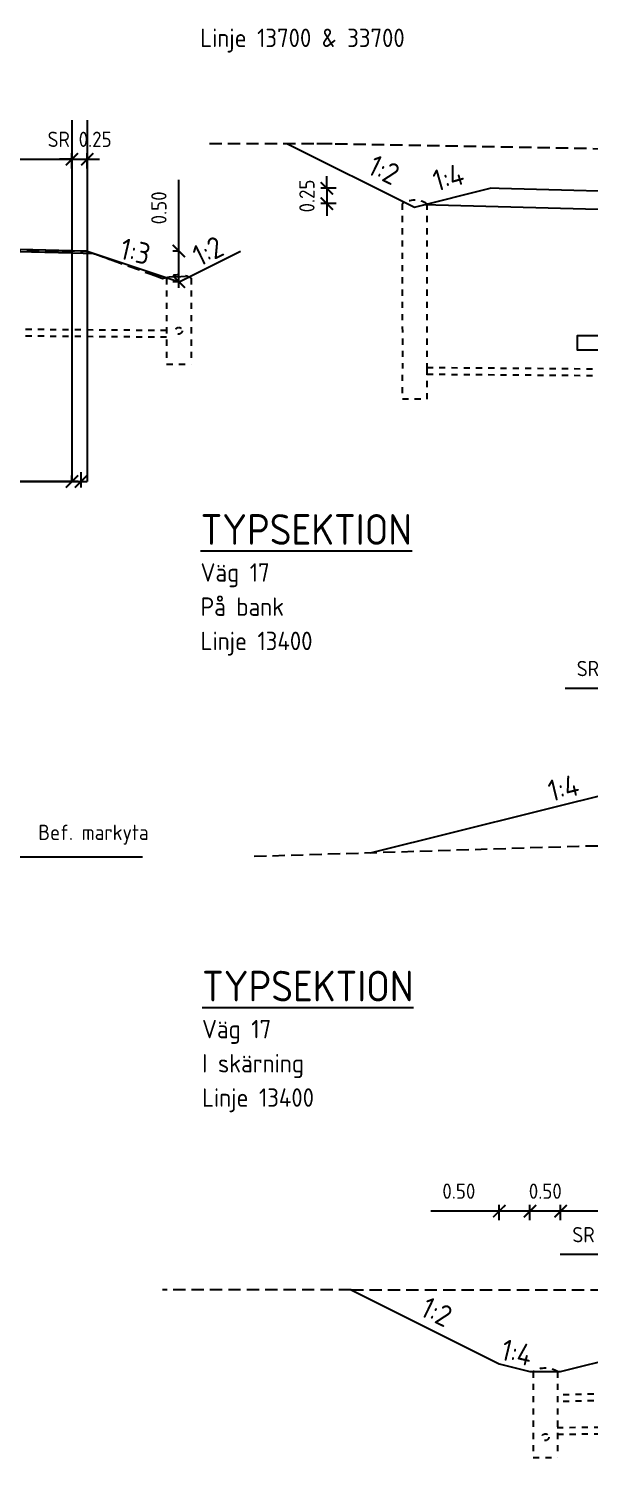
# Model space of a CAD drawing. Header units: metres. Extents: x 166439 to 168621, y 6226863 to 6228959.
# Drawn here: x 166595.54 to 166604.68, y 6226964.7 to 6226988.01 of the extents above; entities that cross this region are included whole.
import ezdxf

# ---------------------------------------------------------------- set-up
doc = ezdxf.new("R2010")
doc.units = ezdxf.units.M
doc.header["$LTSCALE"] = 0.1
doc.header["$MEASUREMENT"] = 0
doc.linetypes.add('AA_DASHED_1', pattern=[2, 1, -1])
doc.linetypes.add('DASHED_2', pattern=[3, 2, -1])
doc.layers.get('0').update_dxf_attribs({"linetype": 'CONTINUOUS'})
doc.layers.get('DEFPOINTS').update_dxf_attribs({"color": 5, "linetype": 'CONTINUOUS'})
for name, color, linetype in [('04_mått', 4, 'CONTINUOUS'), ('04_topp', 7, 'CONTINUOUS'), ('04_öb', 4, 'CONTINUOUS'), ('04_överyta', 3, 'CONTINUOUS'), ('3', 3, 'CONTINUOUS'), ('Brunn_', 4, 'AA_DASHED_1'), ('M-372A', 8, 'DASHED_2'), ('SEK', 1, 'CONTINUOUS')]:
    doc.layers.add(name, color=color, linetype=linetype)
doc.styles.add('ISO', font='iso.shx')
doc.dimstyles.new('BH90$0', dxfattribs={"dimscale": 0.05, "dimtxt": 2.5, "dimasz": 2, "dimexe": 1, "dimexo": 5, "dimgap": 2, "dimtad": 1, "dimzin": 0, "dimdsep": 46, "dimtxsty": 'ISO', "dimblk1": 'ARCHTICK', "dimblk2": 'ARCHTICK', "dimsah": 1, "dimcen": 1.5, "dimdle": 1, "dimadec": 0, "dimazin": 0, "dimtfac": 1, "dimtix": 1, "dimtmove": 0, "dimatfit": 3, "dimfxl": 1.5, "dimfxlon": 1, "dimtolj": 1, "dimtzin": 0, "dimarcsym": 0})
doc.dimstyles.new('BH90$7', dxfattribs={"dimscale": 0.05, "dimtxt": 2.5, "dimasz": 3, "dimexe": 2, "dimexo": 20, "dimgap": 1, "dimtad": 1, "dimzin": 0, "dimdsep": 46, "dimtxsty": 'ISO', "dimblk1": 'OPEN90', "dimblk2": 'OPEN90', "dimsah": 1, "dimcen": 4, "dimdle": 2, "dimadec": 0, "dimazin": 0, "dimtfac": 1, "dimtix": 1, "dimtmove": 0, "dimatfit": 3, "dimfxl": 2, "dimtolj": 1, "dimtzin": 0, "dimarcsym": 0})

# ---------------------------------------------------------------- blocks, each defined once
blk = doc.blocks.new('_ARCHTICK')
at = {"color": 0, "linetype": 'ByBlock', "const_width": 0.15}
blk.add_lwpolyline([(-0.5, -0.5), (0.5, 0.5)], dxfattribs=at)
blk = doc.blocks.new('*D112')
at = {"layer": '04_mått', "color": 0, "lineweight": -2}
for p, q in [((166583.393, 6226980.768), (166583.393, 6226980.518)), ((166596.393, 6226980.768), (166596.393, 6226980.518)), ((166583.293, 6226980.618), (166596.493, 6226980.618))]:
    blk.add_line(p, q, dxfattribs=at)
at = {"layer": 'DEFPOINTS', "color": 0}
for p in [(166583.393, 6226984.347), (166596.393, 6226984.376), (166596.393, 6226980.618)]:
    blk.add_point(p, dxfattribs=at)
at = {"layer": '04_mått', "color": 0, "lineweight": -2, "xscale": 0.2, "yscale": 0.2, "zscale": 0.2, "rotation": 180}
blk.add_blockref('_ARCHTICK', (166583.393, 6226980.618), dxfattribs=at)
at = {"layer": '04_mått', "color": 0, "lineweight": -2, "xscale": 0.2, "yscale": 0.2, "zscale": 0.2}
blk.add_blockref('_ARCHTICK', (166596.393, 6226980.618), dxfattribs=at)
at = {"layer": '04_mått', "color": 0, "insert": (166589.846, 6226980.943), "char_height": 0.25, "attachment_point": 5, "style": 'ISO'}
blk.add_mtext('\\A1;BEF E22 13.00', dxfattribs=at)
blk = doc.blocks.new('*D121')
at = {"layer": '04_mått', "color": 0, "lineweight": -2}
for p, q in [((166596.246, 6226985.875), (166596.046, 6226985.875)), ((166596.246, 6226985.725), (166596.246, 6226985.975)), ((166596.246, 6226985.875), (166596.496, 6226985.875)), ((166596.496, 6226985.725), (166596.496, 6226985.975)), ((166596.496, 6226985.875), (166596.696, 6226985.875))]:
    blk.add_line(p, q, dxfattribs=at)
at = {"layer": 'DEFPOINTS', "color": 0}
for p in [(166596.496, 6226985.875), (166596.246, 6226984.331), (166596.496, 6226984.337)]:
    blk.add_point(p, dxfattribs=at)
at = {"layer": '04_mått', "color": 0, "lineweight": -2, "xscale": 0.2, "yscale": 0.2, "zscale": 0.2}
blk.add_blockref('_ARCHTICK', (166596.246, 6226985.875), dxfattribs=at)
at = {"layer": '04_mått', "color": 0, "lineweight": -2, "xscale": 0.2, "yscale": 0.2, "zscale": 0.2, "rotation": 180}
blk.add_blockref('_ARCHTICK', (166596.496, 6226985.875), dxfattribs=at)
at = {"layer": '04_mått', "color": 0, "insert": (166596.371, 6226986.2), "char_height": 0.25, "attachment_point": 5, "style": 'ISO'}
blk.add_mtext('\\A1;SR 0.25', dxfattribs=at)
blk = doc.blocks.new('*D123')
at = {"layer": 'DEFPOINTS', "color": 0, "lineweight": -2}
for p, q in [((166590.746, 6226980.618), (166590.746, 6226980.718)), ((166596.246, 6226980.618), (166596.246, 6226980.718)), ((166596.346, 6226980.618), (166590.646, 6226980.618))]:
    blk.add_line(p, q, dxfattribs=at)
at = {"layer": 'DEFPOINTS', "color": 0}
for p in [(166590.746, 6226980.618), (166590.746, 6226980.618), (166596.246, 6226980.618)]:
    blk.add_point(p, dxfattribs=at)
at = {"layer": 'DEFPOINTS', "color": 0, "lineweight": -2, "xscale": 0.2, "yscale": 0.2, "zscale": 0.2, "rotation": 180}
blk.add_blockref('_ARCHTICK', (166590.746, 6226980.618), dxfattribs=at)
at = {"layer": 'DEFPOINTS', "color": 0, "lineweight": -2, "xscale": 0.2, "yscale": 0.2, "zscale": 0.2}
blk.add_blockref('_ARCHTICK', (166596.246, 6226980.618), dxfattribs=at)
at = {"layer": 'DEFPOINTS', "color": 0, "insert": (166593.496, 6226980.943), "char_height": 0.25, "attachment_point": 5, "style": 'ISO'}
blk.add_mtext('\\A1;5.50', dxfattribs=at)
blk = doc.blocks.new('*D138')
at = {"layer": '04_överyta', "color": 0, "lineweight": -2}
for p, q in [((166590.646, 6226985.875), (166596.346, 6226985.875)), ((166590.746, 6226985.875), (166590.746, 6226985.975)), ((166596.246, 6226985.875), (166596.246, 6226985.975))]:
    blk.add_line(p, q, dxfattribs=at)
at = {"layer": 'DEFPOINTS', "color": 0}
for p in [(166596.246, 6226985.875), (166590.746, 6226985.697), (166596.246, 6226985.703)]:
    blk.add_point(p, dxfattribs=at)
at = {"layer": '04_överyta', "color": 0, "lineweight": -2, "xscale": 0.2, "yscale": 0.2, "zscale": 0.2, "rotation": 180}
blk.add_blockref('_ARCHTICK', (166590.746, 6226985.875), dxfattribs=at)
at = {"layer": '04_överyta', "color": 0, "lineweight": -2, "xscale": 0.2, "yscale": 0.2, "zscale": 0.2}
blk.add_blockref('_ARCHTICK', (166596.246, 6226985.875), dxfattribs=at)
at = {"layer": '04_överyta', "color": 0, "insert": (166593.496, 6226986.2), "char_height": 0.25, "attachment_point": 5, "style": 'ISO'}
blk.add_mtext('\\A1;K 5.50', dxfattribs=at)
blk = doc.blocks.new('*D158')
at = {"layer": '04_mått', "color": 0, "lineweight": -2}
for p, q in [((166604.211, 6226968.567), (166604.211, 6226968.817)), ((166606.211, 6226968.567), (166606.211, 6226968.817)), ((166606.311, 6226968.717), (166604.111, 6226968.717))]:
    blk.add_line(p, q, dxfattribs=at)
at = {"layer": 'DEFPOINTS', "color": 0}
for p in [(166604.211, 6226968.717), (166604.211, 6226966.598), (166606.211, 6226966.598)]:
    blk.add_point(p, dxfattribs=at)
at = {"layer": '04_mått', "color": 0, "lineweight": -2, "xscale": 0.2, "yscale": 0.2, "zscale": 0.2, "rotation": 180}
blk.add_blockref('_ARCHTICK', (166604.211, 6226968.717), dxfattribs=at)
at = {"layer": '04_mått', "color": 0, "lineweight": -2, "xscale": 0.2, "yscale": 0.2, "zscale": 0.2}
blk.add_blockref('_ARCHTICK', (166606.211, 6226968.717), dxfattribs=at)
at = {"layer": '04_mått', "color": 0, "insert": (166605.211, 6226969.042), "char_height": 0.25, "attachment_point": 5, "style": 'ISO'}
blk.add_mtext('\\A1;2.00', dxfattribs=at)
blk = doc.blocks.new('*D161')
at = {"layer": '04_mått', "color": 0, "lineweight": -2}
for p, q in [((166603.711, 6226968.567), (166603.711, 6226968.817)), ((166604.211, 6226968.567), (166604.211, 6226968.817)), ((166604.311, 6226968.717), (166603.611, 6226968.717))]:
    blk.add_line(p, q, dxfattribs=at)
at = {"layer": 'DEFPOINTS', "color": 0}
for p in [(166603.711, 6226968.717), (166603.711, 6226966.099), (166604.211, 6226966.099)]:
    blk.add_point(p, dxfattribs=at)
at = {"layer": '04_mått', "color": 0, "lineweight": -2, "xscale": 0.2, "yscale": 0.2, "zscale": 0.2}
for p, rotation in [((166603.711, 6226968.717), 179.9962444631708), ((166604.211, 6226968.717), 359.9962444631708)]:
    blk.add_blockref('_ARCHTICK', p, dxfattribs=dict(at, rotation=rotation))
at = {"layer": '04_mått', "color": 0, "insert": (166603.961, 6226969.042), "char_height": 0.25, "attachment_point": 5, "rotation": 359.9962, "style": 'ISO'}
blk.add_mtext('\\A1;0.50', dxfattribs=at)
blk = doc.blocks.new('*D162')
at = {"layer": '04_mått', "color": 0, "lineweight": -2}
for p, q in [((166603.211, 6226968.567), (166603.211, 6226968.817)), ((166603.711, 6226968.567), (166603.711, 6226968.817)), ((166603.211, 6226968.717), (166602.093, 6226968.717)), ((166603.811, 6226968.717), (166603.211, 6226968.717))]:
    blk.add_line(p, q, dxfattribs=at)
at = {"layer": 'DEFPOINTS', "color": 0}
for p in [(166603.211, 6226968.717), (166603.211, 6226966.224), (166603.711, 6226966.099)]:
    blk.add_point(p, dxfattribs=at)
at = {"layer": '04_mått', "color": 0, "lineweight": -2, "xscale": 0.2, "yscale": 0.2, "zscale": 0.2}
for p, rotation in [((166603.211, 6226968.717), 179.9962444631708), ((166603.711, 6226968.717), 359.9962444631708)]:
    blk.add_blockref('_ARCHTICK', p, dxfattribs=dict(at, rotation=rotation))
at = {"layer": '04_mått', "color": 0, "insert": (166602.552, 6226969.042), "char_height": 0.25, "attachment_point": 5, "rotation": 359.9962, "style": 'ISO'}
blk.add_mtext('\\A1;0.50', dxfattribs=at)
blk = doc.blocks.new('*D165')
at = {"layer": '04_mått', "color": 0, "lineweight": -2}
for p, q in [((166606.211, 6226968.007), (166604.206, 6226968.007)), ((166606.211, 6226967.857), (166606.211, 6226968.107)), ((166606.461, 6226968.007), (166606.211, 6226968.007)), ((166606.461, 6226967.857), (166606.461, 6226968.107)), ((166606.461, 6226968.007), (166606.661, 6226968.007))]:
    blk.add_line(p, q, dxfattribs=at)
at = {"layer": 'DEFPOINTS', "color": 0}
for p in [(166606.211, 6226968.007), (166606.211, 6226966.522), (166606.461, 6226966.527)]:
    blk.add_point(p, dxfattribs=at)
at = {"layer": '04_mått', "color": 0, "lineweight": -2, "xscale": 0.2, "yscale": 0.2, "zscale": 0.2}
for p, rotation in [((166606.211, 6226968.007), 359.9954233463644), ((166606.461, 6226968.007), 179.9954233463644)]:
    blk.add_blockref('_ARCHTICK', p, dxfattribs=dict(at, rotation=rotation))
at = {"layer": '04_mått', "color": 0, "insert": (166604.924, 6226968.332), "char_height": 0.25, "attachment_point": 5, "rotation": 359.9954, "style": 'ISO'}
blk.add_mtext('\\A1;{\\Fiso.shx;SR 0.25}', dxfattribs=at)
blk = doc.blocks.new('*D167')
at = {"layer": '04_mått', "color": 0, "lineweight": -2}
for p, q in [((166606.211, 6226977.242), (166604.286, 6226977.242)), ((166606.211, 6226977.092), (166606.211, 6226977.342)), ((166606.461, 6226977.242), (166606.211, 6226977.242)), ((166606.461, 6226977.092), (166606.461, 6226977.342)), ((166606.461, 6226977.242), (166606.661, 6226977.242))]:
    blk.add_line(p, q, dxfattribs=at)
at = {"layer": 'DEFPOINTS', "color": 0}
for p in [(166606.211, 6226977.242), (166606.211, 6226975.756), (166606.461, 6226975.761)]:
    blk.add_point(p, dxfattribs=at)
at = {"layer": '04_mått', "color": 0, "lineweight": -2, "xscale": 0.2, "yscale": 0.2, "zscale": 0.2}
for p, rotation in [((166606.211, 6226977.242), 359.9959494843754), ((166606.461, 6226977.242), 179.9959494843754)]:
    blk.add_blockref('_ARCHTICK', p, dxfattribs=dict(at, rotation=rotation))
at = {"layer": '04_mått', "color": 0, "insert": (166604.924, 6226977.567), "char_height": 0.25, "attachment_point": 5, "rotation": 359.9959, "style": 'ISO'}
blk.add_mtext('\\A1;{\\Fiso.shx;SR0.25}', dxfattribs=at)
blk = doc.blocks.new('*D228')
at = {"layer": '04_mått', "color": 0, "lineweight": -2}
for p, q in [((166600.401, 6226985.401), (166600.401, 6226985.601)), ((166600.551, 6226985.401), (166600.301, 6226985.401)), ((166600.401, 6226985.401), (166600.401, 6226985.151)), ((166600.551, 6226985.151), (166600.301, 6226985.151)), ((166600.401, 6226985.151), (166600.401, 6226984.951))]:
    blk.add_line(p, q, dxfattribs=at)
at = {"layer": 'DEFPOINTS', "color": 0}
for p in [(166603.061, 6226985.401), (166600.401, 6226985.151), (166601.951, 6226985.15)]:
    blk.add_point(p, dxfattribs=at)
at = {"layer": '04_mått', "color": 0, "lineweight": -2, "xscale": 0.2, "yscale": 0.2, "zscale": 0.2}
for p, rotation in [((166600.401, 6226985.401), 269.9951086373928), ((166600.401, 6226985.151), 89.9951086373928)]:
    blk.add_blockref('_ARCHTICK', p, dxfattribs=dict(at, rotation=rotation))
at = {"layer": '04_mått', "color": 0, "insert": (166600.076, 6226985.276), "char_height": 0.25, "attachment_point": 5, "rotation": 89.9951, "style": 'ISO'}
blk.add_mtext('\\A1;0.25', dxfattribs=at)
blk = doc.blocks.new('*D237')
at = {"layer": '04_mått', "color": 0, "lineweight": -2}
for p, q in [((166597.988, 6226984.377), (166597.988, 6226985.541)), ((166597.988, 6226984.377), (166597.888, 6226984.377)), ((166597.988, 6226983.777), (166597.988, 6226984.377)), ((166597.988, 6226983.877), (166597.888, 6226983.877))]:
    blk.add_line(p, q, dxfattribs=at)
at = {"layer": 'DEFPOINTS', "color": 0}
for p in [(166597.988, 6226984.377), (166597.995, 6226984.377), (166597.995, 6226983.877)]:
    blk.add_point(p, dxfattribs=at)
at = {"layer": '04_mått', "color": 0, "lineweight": -2, "xscale": 0.2, "yscale": 0.2, "zscale": 0.2}
for p, rotation in [((166597.988, 6226984.377), 90), ((166597.988, 6226983.877), 270)]:
    blk.add_blockref('_ARCHTICK', p, dxfattribs=dict(at, rotation=rotation))
at = {"layer": '04_mått', "color": 0, "insert": (166597.663, 6226985.082), "char_height": 0.25, "attachment_point": 5, "rotation": 90, "style": 'ISO'}
blk.add_mtext('\\A1;0.50', dxfattribs=at)

msp = doc.modelspace()

# ---------------------------------------------------------------- hatches: boundary and pattern name
at = {"layer": '04_topp'}
h = msp.add_hatch(color=256, dxfattribs=at)
h.paths.add_polyline_path([(166596.2445, 6226984.3434), (166596.2455, 6226984.3434), (166596.2455, 6226984.3834), (166593.4955, 6226984.4521), (166593.4955, 6226984.4121)])
h.paths.add_polyline_path([(166593.4955, 6226984.4121), (166593.4955, 6226984.4521), (166590.7455, 6226984.5209), (166590.7455, 6226984.4809)])

# ---------------------------------------------------------------- linework, layer by layer
at = {"layer": '04_öb'}
msp.add_lwpolyline([(166606.042, 6226985.0209), (166601.9765, 6226985.1297)], dxfattribs=at)
at = {"layer": '04_överyta'}
for p, q in [((166596.4955, 6226984.3771), (166596.6115, 6226984.3342)), ((166597.9953, 6226983.8772), (166598.9953, 6226984.3772))]:
    msp.add_line(p, q, dxfattribs=at)
at = {"layer": '04_överyta', "flags": 128}
for points in [[(166599.7596, 6226986.129), (166601.8295, 6226985.0929), (166603.0613, 6226985.4007)], [(166603.2113, 6226985.3967), (166603.0613, 6226985.4008)], [(166606.05, 6226985.3208), (166603.2113, 6226985.3967)]]:
    msp.add_lwpolyline(points, dxfattribs=at)
at = {"layer": '04_överyta'}
for points in [[(166596.6115, 6226984.3342), (166596.2445, 6226984.3434), (166590.7445, 6226984.4809), (166590.3839, 6226984.4899)], [(166596.4955, 6226984.3771), (166596.2455, 6226984.3834), (166590.7455, 6226984.5209), (166590.4955, 6226984.5271)], [(166596.4955, 6226984.3771), (166597.9953, 6226983.8772)]]:
    msp.add_lwpolyline(points, dxfattribs=at)
at = {"layer": '3'}
for p, q in [((166601.111, 6226974.5588), (166606.2111, 6226975.8334)), ((166600.796, 6226967.4314), (166603.2111, 6226966.2237)), ((166604.2111, 6226966.0986), (166606.2111, 6226966.5985)), ((166603.2111, 6226966.2237), (166603.7111, 6226966.0987)), ((166603.7111, 6226966.0987), (166604.2111, 6226966.0986))]:
    msp.add_line(p, q, dxfattribs=at)
at = {"layer": 'Brunn_', "flags": 128}
for points in [[(166601.6295, 6226985.1494), (166601.6315, 6226982.4594)], [(166602.0295, 6226985.1494), (166602.0315, 6226982.4594)], [(166597.7891, 6226983.9336), (166597.7891, 6226982.5336)], [(166598.1891, 6226983.9336), (166598.1891, 6226982.5336)], [(166588.8913, 6226983.1557), (166597.7877, 6226983.0853)], [(166588.8913, 6226983.0467), (166597.7877, 6226982.9769)], [(166597.7891, 6226982.5347), (166598.1891, 6226982.5347)], [(166602.0314, 6226982.4594), (166602.0314, 6226981.9594), (166601.6314, 6226981.9594), (166601.6314, 6226982.37), (166601.6314, 6226982.4594)], [(166602.0314, 6226982.4787), (166616.3924, 6226982.3652)], [(166602.0314, 6226982.3695), (166616.3924, 6226982.2567)], [(166603.7623, 6226966.0987), (166603.7623, 6226964.6987)], [(166604.1623, 6226966.0987), (166604.1623, 6226964.6987)], [(166605.1508, 6226965.7419), (166604.1623, 6226965.7172)], [(166605.1508, 6226965.6319), (166604.1623, 6226965.6072)], [(166604.155, 6226965.1872), (166616.255, 6226965.3082)], [(166604.1561, 6226965.0772), (166616.2561, 6226965.1982)], [(166603.7623, 6226964.6987), (166604.1623, 6226964.6987)]]:
    msp.add_lwpolyline(points, dxfattribs=at)
at = {"layer": 'Brunn_'}
for centre in [(166597.9879, 6226983.0783), (166603.9623, 6226965.0297)]:
    msp.add_circle(centre, 0.055, dxfattribs=at)
for centre in [(166601.8295, 6226984.8239), (166597.9891, 6226983.6081), (166603.9623, 6226965.7731)]:
    msp.add_arc(centre, 0.3821, 58.43504, 121.56496, dxfattribs=at)
at = {"layer": 'DEFPOINTS', "flags": 128}
for points in [[(166596.2455, 6226986.5145), (166596.2455, 6226980.6178)], [(166596.4955, 6226986.5145), (166596.4955, 6226980.6178)]]:
    msp.add_lwpolyline(points, dxfattribs=at)
at = {"layer": 'M-372A'}
msp.add_line((166600.796, 6226967.4314), (166597.7224, 6226967.4314), dxfattribs=at)
at = {"layer": 'M-372A', "flags": 128}
for points in [[(166600.4888, 6226986.1289), (166598.4886, 6226986.1291)], [(166620.5308, 6226986.1253), (166611.347, 6226985.9239), (166600.2388, 6226986.1289)], [(166621.3082, 6226975.1443), (166616.0706, 6226974.9691), (166610.5935, 6226974.8032), (166604.5078, 6226974.6649), (166599.1967, 6226974.499)], [(166600.796, 6226967.4314), (166619.6262, 6226967.4308)]]:
    msp.add_lwpolyline(points, dxfattribs=at)
at = {"layer": 'M-372A'}
msp.add_lwpolyline([(166595.2115, 6226984.4), (166595.9625, 6226984.385), (166596.0105, 6226984.385), (166596.0855, 6226984.383), (166596.4725, 6226984.377), (166596.4955, 6226984.376), (166596.5755, 6226984.347), (166596.7745, 6226984.276), (166596.8245, 6226984.258), (166596.8685, 6226984.242), (166596.8765, 6226984.239), (166597.5185, 6226984.007), (166597.6575, 6226983.955), (166597.7225, 6226983.931), (166597.8335, 6226983.959), (166598.0205, 6226983.965), (166598.0963, 6226983.9677)], dxfattribs=at)
at = {"layer": 'SEK', "flags": 128}
msp.add_lwpolyline([(166606.2113, 6226985.3208), (166606.2111, 6226983.3965), (166606.211, 6226982.7597), (166604.4863, 6226982.7598), (166604.4863, 6226982.9993), (166606.0498, 6226982.9991), (166606.05, 6226985.3208), (166606.2113, 6226985.3208)], dxfattribs=at)

# ---------------------------------------------------------------- texts
at = {"layer": '04_mått', "style": 'ISO'}
for s, rotation, p in [('1:2', 334.05183, (166601.0411, 6226985.6486)), ('1:4', 15.72471, (166602.1898, 6226985.3454)), ('1:3', 346.89301, (166597.0069, 6226984.256)), ('1:2', 25.94328, (166598.3272, 6226984.116)), ('1:4', 13.57902, (166604.0574, 6226975.3928)), ('1:2', 334.05672, (166601.8996, 6226967.0189)), ('1:4', 346.47956, (166603.2164, 6226966.2976))]:
    msp.add_text(s, height=0.35, rotation=rotation, dxfattribs=at).set_placement(p)
at = {"layer": '04_mått', "insert": (166595.6979, 6226974.6946), "char_height": 0.25, "attachment_point": 7, "style": 'ISO'}
msp.add_mtext('Bef. markyta', dxfattribs=at)
at = {"layer": 'SEK', "color": 3, "style": 'ISO'}
for s, p in [('Linje 13700 & 33700', (166598.3364, 6226987.7057)), ('Väg 17', (166598.3424, 6226978.9844)), ('På bank', (166598.3424, 6226978.4269)), ('Linje 13400', (166598.3424, 6226977.8677)), ('Väg 17', (166598.3669, 6226971.5356)), ('I skärning', (166598.3669, 6226970.9781)), ('Linje 13400', (166598.3669, 6226970.4189))]:
    msp.add_text(s, height=0.3, dxfattribs=at).set_placement(p)
at = {"layer": 'SEK', "color": 7, "style": 'ISO'}
for p in [(166598.3424, 6226979.5858), (166598.3669, 6226972.137)]:
    msp.add_text('%%UTYPSEKTION', height=0.5, dxfattribs=at).set_placement(p)

# ---------------------------------------------------------------- dimensions: what is measured, and where the dimension line sits
at = {"layer": '04_mått'}
dim = msp.add_linear_dim(base=(166596.4955, 6226985.8752), p1=(166596.2455, 6226984.3309), p2=(166596.4955, 6226984.3371), text='SR <>', dimstyle='BH90$0', override={"dimscale": 0.1}, dxfattribs=at)
dim.commit()
dim.dimension.update_dxf_attribs({"geometry": '*D121', "text_midpoint": (166596.3705, 6226985.8752), "dimtype": 160})
at = {"layer": '04_mått', "color": 4}
for base, p1, p2, angle, picture, middle in [((166600.4011, 6226985.1505), (166603.0613, 6226985.4007), (166601.9506, 6226985.1504), 89.99511, '*D228', (166600.4011, 6226985.2757)), ((166597.9879, 6226984.3772), (166597.9953, 6226983.8772), (166597.9953, 6226984.3772), 90, '*D237', (166597.9879, 6226985.0817)), ((166603.7113, 6226968.7173), (166604.2111, 6226966.0986), (166603.7111, 6226966.0987), 179.99624, '*D161', (166603.9613, 6226968.7173))]:
    dim = msp.add_linear_dim(base=base, p1=p1, p2=p2, angle=angle, dimstyle='BH90$0', override={"dimscale": 0.1}, dxfattribs=at)
    dim.commit()
    dim.dimension.update_dxf_attribs({"geometry": picture, "text_midpoint": middle, "dimtype": 160})
dim = msp.add_linear_dim(base=(166596.3932, 6226980.6178), p1=(166583.3932, 6226984.3472), p2=(166596.3932, 6226984.376), text='BEF E22 <>', dimstyle='BH90$0', override={"dimscale": 0.1}, dxfattribs=at)
dim.commit()
dim.dimension.update_dxf_attribs({"geometry": '*D112', "text_midpoint": (166589.8455, 6226980.6178), "dimtype": 160})
for base, p1, p2, angle, text, picture, middle in [((166606.2112, 6226977.2416), (166606.4611, 6226975.7614), (166606.2111, 6226975.7564), 179.99595, '{\\Fiso.shx;SR<>}', '*D167', (166604.9237, 6226977.2417)), ((166606.2112, 6226968.0068), (166606.4611, 6226966.5265), (166606.2111, 6226966.5216), 179.99542, '{\\Fiso.shx;SR <>}', '*D165', (166604.9237, 6226968.0069))]:
    dim = msp.add_linear_dim(base=base, p1=p1, p2=p2, angle=angle, text=text, dimstyle='BH90$0', override={"dimscale": 0.1}, dxfattribs=at)
    dim.commit()
    dim.dimension.update_dxf_attribs({"geometry": picture, "text_midpoint": middle, "dimtype": 160})
at = {"layer": '04_mått'}
dim = msp.add_linear_dim(base=(166603.2113, 6226968.7174), p1=(166603.7111, 6226966.0987), p2=(166603.2111, 6226966.2237), angle=179.99624, dimstyle='BH90$0', override={"dimscale": 0.1}, dxfattribs=at)
dim.commit()
dim.dimension.update_dxf_attribs({"geometry": '*D162', "text_midpoint": (166602.5523, 6226968.7174), "dimtype": 160})
at = {"layer": '04_mått', "color": 4}
dim = msp.add_linear_dim(base=(166604.2111, 6226968.7169), p1=(166606.2111, 6226966.598), p2=(166604.2111, 6226966.5983), angle=180, dimstyle='BH90$0', override={"dimscale": 0.1}, dxfattribs=at)
dim.commit()
dim.dimension.update_dxf_attribs({"geometry": '*D158', "text_midpoint": (166605.2111, 6226969.0419)})
at = {"layer": '04_överyta', "color": 4}
dim = msp.add_linear_dim(base=(166596.2455, 6226985.8752), p1=(166590.7455, 6226985.6966), p2=(166596.2455, 6226985.7031), text='K <>', dimstyle='BH90$0', override={"dimscale": 0.1}, dxfattribs=at)
dim.commit()
dim.dimension.update_dxf_attribs({"geometry": '*D138', "text_midpoint": (166593.4955, 6226986.2002)})
at = {"layer": 'DEFPOINTS'}
dim = msp.add_linear_dim(base=(166590.7455, 6226980.6178), p1=(166596.2455, 6226980.6178), p2=(166590.7455, 6226980.6178), dimstyle='BH90$0', override={"dimscale": 0.1}, dxfattribs=at)
dim.commit()
dim.dimension.update_dxf_attribs({"geometry": '*D123', "text_midpoint": (166593.4955, 6226980.9428)})

# ---------------------------------------------------------------- leaders
at = {"layer": '04_mått', "annotation_type": 0, "has_hookline": 1, "hookline_direction": 0, "text_width": 1.6964}
msp.add_leader([(166594.3651, 6226975.6534), (166595.2979, 6226974.4946), (166595.4979, 6226974.4946)], dimstyle='BH90$7', override={"dimscale": 0.1, "dimasz": 2, "dimexe": 1, "dimexo": 5, "dimgap": 2, "dimcen": 1.5, "dimdle": 1}, dxfattribs=at)

doc.saveas('drawing.dxf')
